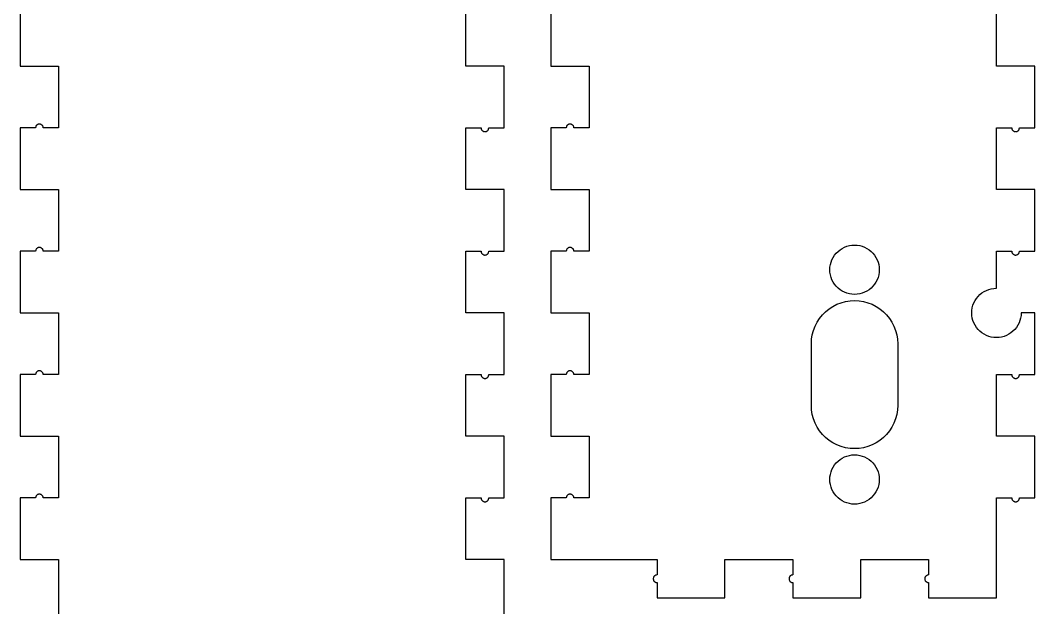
# Model space of a CAD drawing. Header units: metres. Extents: x -3 to 302, y -3 to 183.
# Drawn here: x 219.9 to 302.1, y 86.1 to 133.7 of the extents above; entities that cross this region are included whole.
import ezdxf

# ---------------------------------------------------------------- set-up
doc = ezdxf.new("R2010")
doc.units = ezdxf.units.M

msp = doc.modelspace()

# ---------------------------------------------------------------- linework, layer by layer
for p, q in [((219.9, 135), (219.9, 130)), ((256, 130), (256, 135)), ((262.9, 135), (262.9, 130)), ((299, 130), (299, 135)), ((219.9, 130), (223, 130)), ((223, 130), (223, 125)), ((259.1, 130), (256, 130)), ((259.1, 125), (259.1, 130)), ((262.9, 130), (266, 130)), ((266, 130), (266, 125)), ((302.1, 130), (299, 130)), ((302.1, 125), (302.1, 130)), ((221.14, 125), (219.9, 125)), ((219.9, 125), (219.9, 120)), ((221.142, 125.032), (221.14, 125)), ((221.147, 125.064), (221.142, 125.032)), ((221.155, 125.096), (221.147, 125.064)), ((221.167, 125.126), (221.155, 125.096)), ((221.182, 125.155), (221.167, 125.126)), ((221.199, 125.182), (221.182, 125.155)), ((221.22, 125.207), (221.199, 125.182)), ((221.243, 125.23), (221.22, 125.207)), ((221.268, 125.251), (221.243, 125.23)), ((221.295, 125.268), (221.268, 125.251)), ((221.324, 125.283), (221.295, 125.268)), ((221.354, 125.295), (221.324, 125.283)), ((221.386, 125.303), (221.354, 125.295)), ((221.418, 125.308), (221.386, 125.303)), ((221.45, 125.31), (221.418, 125.308)), ((221.482, 125.308), (221.45, 125.31)), ((221.514, 125.303), (221.482, 125.308)), ((221.546, 125.295), (221.514, 125.303)), ((221.576, 125.283), (221.546, 125.295)), ((221.605, 125.268), (221.576, 125.283)), ((221.632, 125.251), (221.605, 125.268)), ((221.657, 125.23), (221.632, 125.251)), ((221.68, 125.207), (221.657, 125.23)), ((221.701, 125.182), (221.68, 125.207)), ((221.718, 125.155), (221.701, 125.182)), ((221.733, 125.126), (221.718, 125.155)), ((221.745, 125.096), (221.733, 125.126)), ((221.753, 125.064), (221.745, 125.096)), ((221.758, 125.032), (221.753, 125.064)), ((221.76, 125), (221.758, 125.032)), ((223, 125), (221.76, 125)), ((256, 120), (256, 125)), ((256, 125), (257.24, 125)), ((257.24, 125), (257.242, 124.968)), ((257.242, 124.968), (257.247, 124.936)), ((257.853, 124.936), (257.858, 124.968)), ((257.858, 124.968), (257.86, 125)), ((257.86, 125), (259.1, 125)), ((264.14, 125), (262.9, 125)), ((262.9, 125), (262.9, 120)), ((264.142, 125.032), (264.14, 125)), ((264.147, 125.064), (264.142, 125.032)), ((264.155, 125.096), (264.147, 125.064)), ((264.167, 125.126), (264.155, 125.096)), ((264.182, 125.155), (264.167, 125.126)), ((264.199, 125.182), (264.182, 125.155)), ((264.22, 125.207), (264.199, 125.182)), ((264.243, 125.23), (264.22, 125.207)), ((264.268, 125.251), (264.243, 125.23)), ((264.295, 125.268), (264.268, 125.251)), ((264.324, 125.283), (264.295, 125.268)), ((264.354, 125.295), (264.324, 125.283)), ((264.386, 125.303), (264.354, 125.295)), ((264.418, 125.308), (264.386, 125.303)), ((264.45, 125.31), (264.418, 125.308)), ((264.482, 125.308), (264.45, 125.31)), ((264.514, 125.303), (264.482, 125.308)), ((264.546, 125.295), (264.514, 125.303)), ((264.576, 125.283), (264.546, 125.295)), ((264.605, 125.268), (264.576, 125.283)), ((264.632, 125.251), (264.605, 125.268)), ((264.657, 125.23), (264.632, 125.251)), ((264.68, 125.207), (264.657, 125.23)), ((264.701, 125.182), (264.68, 125.207)), ((264.718, 125.155), (264.701, 125.182)), ((264.733, 125.126), (264.718, 125.155)), ((264.745, 125.096), (264.733, 125.126)), ((264.753, 125.064), (264.745, 125.096)), ((264.758, 125.032), (264.753, 125.064)), ((264.76, 125), (264.758, 125.032)), ((266, 125), (264.76, 125)), ((299, 120), (299, 125)), ((299, 125), (300.24, 125)), ((300.24, 125), (300.242, 124.968)), ((300.242, 124.968), (300.247, 124.936)), ((300.853, 124.936), (300.858, 124.968)), ((300.858, 124.968), (300.86, 125)), ((300.86, 125), (302.1, 125)), ((257.247, 124.936), (257.255, 124.904)), ((257.255, 124.904), (257.267, 124.874)), ((257.267, 124.874), (257.282, 124.845)), ((257.282, 124.845), (257.299, 124.818)), ((257.299, 124.818), (257.32, 124.793)), ((257.32, 124.793), (257.343, 124.77)), ((257.343, 124.77), (257.368, 124.749)), ((257.368, 124.749), (257.395, 124.732)), ((257.395, 124.732), (257.424, 124.717)), ((257.424, 124.717), (257.454, 124.705)), ((257.454, 124.705), (257.486, 124.697)), ((257.486, 124.697), (257.518, 124.692)), ((257.518, 124.692), (257.55, 124.69)), ((257.55, 124.69), (257.582, 124.692)), ((257.582, 124.692), (257.614, 124.697)), ((257.614, 124.697), (257.646, 124.705)), ((257.646, 124.705), (257.676, 124.717)), ((257.676, 124.717), (257.705, 124.732)), ((257.705, 124.732), (257.732, 124.749)), ((257.732, 124.749), (257.757, 124.77)), ((257.757, 124.77), (257.78, 124.793)), ((257.78, 124.793), (257.801, 124.818)), ((257.801, 124.818), (257.818, 124.845)), ((257.818, 124.845), (257.833, 124.874)), ((257.833, 124.874), (257.845, 124.904)), ((257.845, 124.904), (257.853, 124.936)), ((300.247, 124.936), (300.255, 124.904)), ((300.255, 124.904), (300.267, 124.874)), ((300.267, 124.874), (300.282, 124.845)), ((300.282, 124.845), (300.299, 124.818)), ((300.299, 124.818), (300.32, 124.793)), ((300.32, 124.793), (300.343, 124.77)), ((300.343, 124.77), (300.368, 124.749)), ((300.368, 124.749), (300.395, 124.732)), ((300.395, 124.732), (300.424, 124.717)), ((300.424, 124.717), (300.454, 124.705)), ((300.454, 124.705), (300.486, 124.697)), ((300.486, 124.697), (300.518, 124.692)), ((300.518, 124.692), (300.55, 124.69)), ((300.55, 124.69), (300.582, 124.692)), ((300.582, 124.692), (300.614, 124.697)), ((300.614, 124.697), (300.646, 124.705)), ((300.646, 124.705), (300.676, 124.717)), ((300.676, 124.717), (300.705, 124.732)), ((300.705, 124.732), (300.732, 124.749)), ((300.732, 124.749), (300.757, 124.77)), ((300.757, 124.77), (300.78, 124.793)), ((300.78, 124.793), (300.801, 124.818)), ((300.801, 124.818), (300.818, 124.845)), ((300.818, 124.845), (300.833, 124.874)), ((300.833, 124.874), (300.845, 124.904)), ((300.845, 124.904), (300.853, 124.936)), ((219.9, 120), (223, 120)), ((223, 120), (223, 115)), ((259.1, 120), (256, 120)), ((259.1, 115), (259.1, 120)), ((262.9, 120), (266, 120)), ((266, 120), (266, 115)), ((302.1, 120), (299, 120)), ((302.1, 115), (302.1, 120)), ((221.155, 115.096), (221.147, 115.064)), ((221.167, 115.126), (221.155, 115.096)), ((221.182, 115.155), (221.167, 115.126)), ((221.199, 115.182), (221.182, 115.155)), ((221.22, 115.207), (221.199, 115.182)), ((221.243, 115.23), (221.22, 115.207)), ((221.268, 115.251), (221.243, 115.23)), ((221.295, 115.268), (221.268, 115.251)), ((221.324, 115.283), (221.295, 115.268)), ((221.354, 115.295), (221.324, 115.283)), ((221.386, 115.303), (221.354, 115.295)), ((221.418, 115.308), (221.386, 115.303)), ((221.45, 115.31), (221.418, 115.308)), ((221.482, 115.308), (221.45, 115.31)), ((221.514, 115.303), (221.482, 115.308)), ((221.546, 115.295), (221.514, 115.303)), ((221.576, 115.283), (221.546, 115.295)), ((221.605, 115.268), (221.576, 115.283)), ((221.632, 115.251), (221.605, 115.268)), ((221.657, 115.23), (221.632, 115.251)), ((221.68, 115.207), (221.657, 115.23)), ((221.701, 115.182), (221.68, 115.207)), ((221.718, 115.155), (221.701, 115.182)), ((221.733, 115.126), (221.718, 115.155)), ((221.745, 115.096), (221.733, 115.126)), ((221.753, 115.064), (221.745, 115.096)), ((264.155, 115.096), (264.147, 115.064)), ((264.167, 115.126), (264.155, 115.096)), ((264.182, 115.155), (264.167, 115.126)), ((264.199, 115.182), (264.182, 115.155)), ((264.22, 115.207), (264.199, 115.182)), ((264.243, 115.23), (264.22, 115.207)), ((264.268, 115.251), (264.243, 115.23)), ((264.295, 115.268), (264.268, 115.251)), ((264.324, 115.283), (264.295, 115.268)), ((264.354, 115.295), (264.324, 115.283)), ((264.386, 115.303), (264.354, 115.295)), ((264.418, 115.308), (264.386, 115.303)), ((264.45, 115.31), (264.418, 115.308)), ((264.482, 115.308), (264.45, 115.31)), ((264.514, 115.303), (264.482, 115.308)), ((264.546, 115.295), (264.514, 115.303)), ((264.576, 115.283), (264.546, 115.295)), ((264.605, 115.268), (264.576, 115.283)), ((264.632, 115.251), (264.605, 115.268)), ((264.657, 115.23), (264.632, 115.251)), ((264.68, 115.207), (264.657, 115.23)), ((264.701, 115.182), (264.68, 115.207)), ((264.718, 115.155), (264.701, 115.182)), ((264.733, 115.126), (264.718, 115.155)), ((264.745, 115.096), (264.733, 115.126)), ((264.753, 115.064), (264.745, 115.096)), ((286.162, 114.986), (286.324, 115.118)), ((286.324, 115.118), (286.5, 115.232)), ((286.5, 115.232), (286.687, 115.327)), ((286.687, 115.327), (286.882, 115.402)), ((286.882, 115.402), (287.084, 115.456)), ((287.084, 115.456), (287.291, 115.489)), ((287.291, 115.489), (287.5, 115.5)), ((287.5, 115.5), (287.709, 115.489)), ((287.709, 115.489), (287.916, 115.456)), ((287.916, 115.456), (288.118, 115.402)), ((288.118, 115.402), (288.313, 115.327)), ((288.313, 115.327), (288.5, 115.232)), ((288.5, 115.232), (288.676, 115.118)), ((288.676, 115.118), (288.838, 114.986)), ((221.14, 115), (219.9, 115)), ((219.9, 115), (219.9, 110)), ((221.142, 115.032), (221.14, 115)), ((221.147, 115.064), (221.142, 115.032)), ((221.758, 115.032), (221.753, 115.064)), ((221.76, 115), (221.758, 115.032)), ((223, 115), (221.76, 115)), ((256, 110), (256, 115)), ((256, 115), (257.24, 115)), ((257.24, 115), (257.242, 114.968)), ((257.242, 114.968), (257.247, 114.936)), ((257.247, 114.936), (257.255, 114.904)), ((257.255, 114.904), (257.267, 114.874)), ((257.267, 114.874), (257.282, 114.845)), ((257.282, 114.845), (257.299, 114.818)), ((257.299, 114.818), (257.32, 114.793)), ((257.32, 114.793), (257.343, 114.77)), ((257.343, 114.77), (257.368, 114.749)), ((257.368, 114.749), (257.395, 114.732)), ((257.395, 114.732), (257.424, 114.717)), ((257.424, 114.717), (257.454, 114.705)), ((257.454, 114.705), (257.486, 114.697)), ((257.486, 114.697), (257.518, 114.692)), ((257.518, 114.692), (257.55, 114.69)), ((257.55, 114.69), (257.582, 114.692)), ((257.582, 114.692), (257.614, 114.697)), ((257.614, 114.697), (257.646, 114.705)), ((257.646, 114.705), (257.676, 114.717)), ((257.676, 114.717), (257.705, 114.732)), ((257.705, 114.732), (257.732, 114.749)), ((257.732, 114.749), (257.757, 114.77)), ((257.757, 114.77), (257.78, 114.793)), ((257.78, 114.793), (257.801, 114.818)), ((257.801, 114.818), (257.818, 114.845)), ((257.818, 114.845), (257.833, 114.874)), ((257.833, 114.874), (257.845, 114.904)), ((257.845, 114.904), (257.853, 114.936)), ((257.853, 114.936), (257.858, 114.968)), ((257.858, 114.968), (257.86, 115)), ((257.86, 115), (259.1, 115)), ((264.14, 115), (262.9, 115)), ((262.9, 115), (262.9, 110)), ((264.142, 115.032), (264.14, 115)), ((264.147, 115.064), (264.142, 115.032)), ((264.758, 115.032), (264.753, 115.064)), ((264.76, 115), (264.758, 115.032)), ((266, 115), (264.76, 115)), ((285.598, 114.118), (285.673, 114.313)), ((285.673, 114.313), (285.768, 114.5)), ((285.768, 114.5), (285.882, 114.676)), ((285.882, 114.676), (286.014, 114.838)), ((286.014, 114.838), (286.162, 114.986)), ((288.838, 114.986), (288.986, 114.838)), ((288.986, 114.838), (289.118, 114.676)), ((289.118, 114.676), (289.232, 114.5)), ((289.232, 114.5), (289.327, 114.313)), ((289.327, 114.313), (289.402, 114.118)), ((299, 112), (299, 115)), ((299, 115), (300.24, 115)), ((300.24, 115), (300.242, 114.968)), ((300.242, 114.968), (300.247, 114.936)), ((300.247, 114.936), (300.255, 114.904)), ((300.255, 114.904), (300.267, 114.874)), ((300.267, 114.874), (300.282, 114.845)), ((300.282, 114.845), (300.299, 114.818)), ((300.299, 114.818), (300.32, 114.793)), ((300.32, 114.793), (300.343, 114.77)), ((300.343, 114.77), (300.368, 114.749)), ((300.368, 114.749), (300.395, 114.732)), ((300.395, 114.732), (300.424, 114.717)), ((300.424, 114.717), (300.454, 114.705)), ((300.454, 114.705), (300.486, 114.697)), ((300.486, 114.697), (300.518, 114.692)), ((300.518, 114.692), (300.55, 114.69)), ((300.55, 114.69), (300.582, 114.692)), ((300.582, 114.692), (300.614, 114.697)), ((300.614, 114.697), (300.646, 114.705)), ((300.646, 114.705), (300.676, 114.717)), ((300.676, 114.717), (300.705, 114.732)), ((300.705, 114.732), (300.732, 114.749)), ((300.732, 114.749), (300.757, 114.77)), ((300.757, 114.77), (300.78, 114.793)), ((300.78, 114.793), (300.801, 114.818)), ((300.801, 114.818), (300.818, 114.845)), ((300.818, 114.845), (300.833, 114.874)), ((300.833, 114.874), (300.845, 114.904)), ((300.845, 114.904), (300.853, 114.936)), ((300.853, 114.936), (300.858, 114.968)), ((300.858, 114.968), (300.86, 115)), ((300.86, 115), (302.1, 115)), ((285.5, 113.5), (285.511, 113.709)), ((285.511, 113.291), (285.5, 113.5)), ((285.511, 113.709), (285.544, 113.916)), ((285.544, 113.916), (285.598, 114.118)), ((289.402, 114.118), (289.456, 113.916)), ((289.456, 113.916), (289.489, 113.709)), ((289.489, 113.709), (289.5, 113.5)), ((289.5, 113.5), (289.489, 113.291)), ((285.544, 113.084), (285.511, 113.291)), ((285.598, 112.882), (285.544, 113.084)), ((285.673, 112.687), (285.598, 112.882)), ((285.768, 112.5), (285.673, 112.687)), ((289.327, 112.687), (289.232, 112.5)), ((289.402, 112.882), (289.327, 112.687)), ((289.456, 113.084), (289.402, 112.882)), ((289.489, 113.291), (289.456, 113.084)), ((285.882, 112.324), (285.768, 112.5)), ((286.014, 112.162), (285.882, 112.324)), ((286.162, 112.014), (286.014, 112.162)), ((286.324, 111.882), (286.162, 112.014)), ((286.5, 111.768), (286.324, 111.882)), ((288.676, 111.882), (288.5, 111.768)), ((288.838, 112.014), (288.676, 111.882)), ((288.986, 112.162), (288.838, 112.014)), ((289.118, 112.324), (288.986, 112.162)), ((289.232, 112.5), (289.118, 112.324)), ((298, 111.732), (298.187, 111.827)), ((298.187, 111.827), (298.382, 111.902)), ((298.382, 111.902), (298.584, 111.956)), ((298.584, 111.956), (298.791, 111.989)), ((298.791, 111.989), (299, 112)), ((286.687, 111.673), (286.5, 111.768)), ((286.882, 111.598), (286.687, 111.673)), ((286.772, 110.924), (287.134, 110.981)), ((287.084, 111.544), (286.882, 111.598)), ((287.291, 111.511), (287.084, 111.544)), ((287.134, 110.981), (287.5, 111)), ((287.5, 111.5), (287.291, 111.511)), ((287.709, 111.511), (287.5, 111.5)), ((287.5, 111), (287.866, 110.981)), ((287.916, 111.544), (287.709, 111.511)), ((287.866, 110.981), (288.228, 110.924)), ((288.118, 111.598), (287.916, 111.544)), ((288.313, 111.673), (288.118, 111.598)), ((288.5, 111.768), (288.313, 111.673)), ((297.173, 110.813), (297.268, 111)), ((297.268, 111), (297.382, 111.176)), ((297.382, 111.176), (297.514, 111.338)), ((297.514, 111.338), (297.662, 111.486)), ((297.662, 111.486), (297.824, 111.618)), ((297.824, 111.618), (298, 111.732)), ((285.158, 110.101), (285.443, 110.332)), ((285.443, 110.332), (285.75, 110.531)), ((285.75, 110.531), (286.076, 110.697)), ((286.076, 110.697), (286.418, 110.829)), ((286.418, 110.829), (286.772, 110.924)), ((288.228, 110.924), (288.582, 110.829)), ((288.582, 110.829), (288.924, 110.697)), ((288.924, 110.697), (289.25, 110.531)), ((289.25, 110.531), (289.557, 110.332)), ((289.557, 110.332), (289.842, 110.101)), ((297, 110), (297.011, 110.209)), ((297.011, 110.209), (297.044, 110.416)), ((297.044, 110.416), (297.098, 110.618)), ((297.098, 110.618), (297.173, 110.813)), ((219.9, 110), (223, 110)), ((223, 110), (223, 105)), ((259.1, 110), (256, 110)), ((259.1, 105), (259.1, 110)), ((262.9, 110), (266, 110)), ((266, 110), (266, 105)), ((284.469, 109.25), (284.668, 109.557)), ((284.668, 109.557), (284.899, 109.842)), ((284.899, 109.842), (285.158, 110.101)), ((289.842, 110.101), (290.101, 109.842)), ((290.101, 109.842), (290.332, 109.557)), ((290.332, 109.557), (290.531, 109.25)), ((297.011, 109.791), (297, 110)), ((297.044, 109.584), (297.011, 109.791)), ((297.098, 109.382), (297.044, 109.584)), ((297.173, 109.187), (297.098, 109.382)), ((300.902, 109.382), (300.827, 109.187)), ((300.956, 109.584), (300.902, 109.382)), ((300.989, 109.791), (300.956, 109.584)), ((301, 110), (300.989, 109.791)), ((302.1, 110), (301, 110)), ((302.1, 105), (302.1, 110)), ((284.076, 108.228), (284.171, 108.582)), ((284.171, 108.582), (284.303, 108.924)), ((284.303, 108.924), (284.469, 109.25)), ((290.531, 109.25), (290.697, 108.924)), ((290.697, 108.924), (290.829, 108.582)), ((290.829, 108.582), (290.924, 108.228)), ((297.268, 109), (297.173, 109.187)), ((297.382, 108.824), (297.268, 109)), ((297.514, 108.662), (297.382, 108.824)), ((297.662, 108.514), (297.514, 108.662)), ((297.824, 108.382), (297.662, 108.514)), ((300.338, 108.514), (300.176, 108.382)), ((300.486, 108.662), (300.338, 108.514)), ((300.618, 108.824), (300.486, 108.662)), ((300.732, 109), (300.618, 108.824)), ((300.827, 109.187), (300.732, 109)), ((284, 107.5), (284.019, 107.866)), ((284.019, 107.866), (284.076, 108.228)), ((290.924, 108.228), (290.981, 107.866)), ((290.981, 107.866), (291, 107.5)), ((298, 108.268), (297.824, 108.382)), ((298.187, 108.173), (298, 108.268)), ((298.382, 108.098), (298.187, 108.173)), ((298.584, 108.044), (298.382, 108.098)), ((298.791, 108.011), (298.584, 108.044)), ((299, 108), (298.791, 108.011)), ((299.209, 108.011), (299, 108)), ((299.416, 108.044), (299.209, 108.011)), ((299.618, 108.098), (299.416, 108.044)), ((299.813, 108.173), (299.618, 108.098)), ((300, 108.268), (299.813, 108.173)), ((300.176, 108.382), (300, 108.268)), ((284, 102.5), (284, 107.5)), ((291, 107.5), (291, 102.5)), ((221.243, 105.23), (221.22, 105.207)), ((221.268, 105.251), (221.243, 105.23)), ((221.295, 105.268), (221.268, 105.251)), ((221.324, 105.283), (221.295, 105.268)), ((221.354, 105.295), (221.324, 105.283)), ((221.386, 105.303), (221.354, 105.295)), ((221.418, 105.308), (221.386, 105.303)), ((221.45, 105.31), (221.418, 105.308)), ((221.482, 105.308), (221.45, 105.31)), ((221.514, 105.303), (221.482, 105.308)), ((221.546, 105.295), (221.514, 105.303)), ((221.576, 105.283), (221.546, 105.295)), ((221.605, 105.268), (221.576, 105.283)), ((221.632, 105.251), (221.605, 105.268)), ((221.657, 105.23), (221.632, 105.251)), ((221.68, 105.207), (221.657, 105.23)), ((264.243, 105.23), (264.22, 105.207)), ((264.268, 105.251), (264.243, 105.23)), ((264.295, 105.268), (264.268, 105.251)), ((264.324, 105.283), (264.295, 105.268)), ((264.354, 105.295), (264.324, 105.283)), ((264.386, 105.303), (264.354, 105.295)), ((264.418, 105.308), (264.386, 105.303)), ((264.45, 105.31), (264.418, 105.308)), ((264.482, 105.308), (264.45, 105.31)), ((264.514, 105.303), (264.482, 105.308)), ((264.546, 105.295), (264.514, 105.303)), ((264.576, 105.283), (264.546, 105.295)), ((264.605, 105.268), (264.576, 105.283)), ((264.632, 105.251), (264.605, 105.268)), ((264.657, 105.23), (264.632, 105.251)), ((264.68, 105.207), (264.657, 105.23)), ((221.14, 105), (219.9, 105)), ((219.9, 105), (219.9, 100)), ((221.142, 105.032), (221.14, 105)), ((221.147, 105.064), (221.142, 105.032)), ((221.155, 105.096), (221.147, 105.064)), ((221.167, 105.126), (221.155, 105.096)), ((221.182, 105.155), (221.167, 105.126)), ((221.199, 105.182), (221.182, 105.155)), ((221.22, 105.207), (221.199, 105.182)), ((221.701, 105.182), (221.68, 105.207)), ((221.718, 105.155), (221.701, 105.182)), ((221.733, 105.126), (221.718, 105.155)), ((221.745, 105.096), (221.733, 105.126)), ((221.753, 105.064), (221.745, 105.096)), ((221.758, 105.032), (221.753, 105.064)), ((221.76, 105), (221.758, 105.032)), ((223, 105), (221.76, 105)), ((256, 100), (256, 105)), ((256, 105), (257.24, 105)), ((257.24, 105), (257.242, 104.968)), ((257.242, 104.968), (257.247, 104.936)), ((257.247, 104.936), (257.255, 104.904)), ((257.255, 104.904), (257.267, 104.874)), ((257.267, 104.874), (257.282, 104.845)), ((257.282, 104.845), (257.299, 104.818)), ((257.299, 104.818), (257.32, 104.793)), ((257.32, 104.793), (257.343, 104.77)), ((257.343, 104.77), (257.368, 104.749)), ((257.368, 104.749), (257.395, 104.732)), ((257.395, 104.732), (257.424, 104.717)), ((257.424, 104.717), (257.454, 104.705)), ((257.454, 104.705), (257.486, 104.697)), ((257.486, 104.697), (257.518, 104.692)), ((257.518, 104.692), (257.55, 104.69)), ((257.55, 104.69), (257.582, 104.692)), ((257.582, 104.692), (257.614, 104.697)), ((257.614, 104.697), (257.646, 104.705)), ((257.646, 104.705), (257.676, 104.717)), ((257.676, 104.717), (257.705, 104.732)), ((257.705, 104.732), (257.732, 104.749)), ((257.732, 104.749), (257.757, 104.77)), ((257.757, 104.77), (257.78, 104.793)), ((257.78, 104.793), (257.801, 104.818)), ((257.801, 104.818), (257.818, 104.845)), ((257.818, 104.845), (257.833, 104.874)), ((257.833, 104.874), (257.845, 104.904)), ((257.845, 104.904), (257.853, 104.936)), ((257.853, 104.936), (257.858, 104.968)), ((257.858, 104.968), (257.86, 105)), ((257.86, 105), (259.1, 105)), ((264.14, 105), (262.9, 105)), ((262.9, 105), (262.9, 100)), ((264.142, 105.032), (264.14, 105)), ((264.147, 105.064), (264.142, 105.032)), ((264.155, 105.096), (264.147, 105.064)), ((264.167, 105.126), (264.155, 105.096)), ((264.182, 105.155), (264.167, 105.126)), ((264.199, 105.182), (264.182, 105.155)), ((264.22, 105.207), (264.199, 105.182)), ((264.701, 105.182), (264.68, 105.207)), ((264.718, 105.155), (264.701, 105.182)), ((264.733, 105.126), (264.718, 105.155)), ((264.745, 105.096), (264.733, 105.126)), ((264.753, 105.064), (264.745, 105.096)), ((264.758, 105.032), (264.753, 105.064)), ((264.76, 105), (264.758, 105.032)), ((266, 105), (264.76, 105)), ((299, 100), (299, 105)), ((299, 105), (300.24, 105)), ((300.24, 105), (300.242, 104.968)), ((300.242, 104.968), (300.247, 104.936)), ((300.247, 104.936), (300.255, 104.904)), ((300.255, 104.904), (300.267, 104.874)), ((300.267, 104.874), (300.282, 104.845)), ((300.282, 104.845), (300.299, 104.818)), ((300.299, 104.818), (300.32, 104.793)), ((300.32, 104.793), (300.343, 104.77)), ((300.343, 104.77), (300.368, 104.749)), ((300.368, 104.749), (300.395, 104.732)), ((300.395, 104.732), (300.424, 104.717)), ((300.424, 104.717), (300.454, 104.705)), ((300.454, 104.705), (300.486, 104.697)), ((300.486, 104.697), (300.518, 104.692)), ((300.518, 104.692), (300.55, 104.69)), ((300.55, 104.69), (300.582, 104.692)), ((300.582, 104.692), (300.614, 104.697)), ((300.614, 104.697), (300.646, 104.705)), ((300.646, 104.705), (300.676, 104.717)), ((300.676, 104.717), (300.705, 104.732)), ((300.705, 104.732), (300.732, 104.749)), ((300.732, 104.749), (300.757, 104.77)), ((300.757, 104.77), (300.78, 104.793)), ((300.78, 104.793), (300.801, 104.818)), ((300.801, 104.818), (300.818, 104.845)), ((300.818, 104.845), (300.833, 104.874)), ((300.833, 104.874), (300.845, 104.904)), ((300.845, 104.904), (300.853, 104.936)), ((300.853, 104.936), (300.858, 104.968)), ((300.858, 104.968), (300.86, 105)), ((300.86, 105), (302.1, 105)), ((284.019, 102.134), (284, 102.5)), ((284.076, 101.772), (284.019, 102.134)), ((290.981, 102.134), (290.924, 101.772)), ((291, 102.5), (290.981, 102.134)), ((284.171, 101.418), (284.076, 101.772)), ((284.303, 101.076), (284.171, 101.418)), ((290.829, 101.418), (290.697, 101.076)), ((290.924, 101.772), (290.829, 101.418)), ((284.469, 100.75), (284.303, 101.076)), ((284.668, 100.443), (284.469, 100.75)), ((284.899, 100.158), (284.668, 100.443)), ((290.332, 100.443), (290.101, 100.158)), ((290.531, 100.75), (290.332, 100.443)), ((290.697, 101.076), (290.531, 100.75)), ((219.9, 100), (223, 100)), ((223, 100), (223, 95)), ((259.1, 100), (256, 100)), ((259.1, 95), (259.1, 100)), ((262.9, 100), (266, 100)), ((266, 100), (266, 95)), ((285.158, 99.899), (284.899, 100.158)), ((285.443, 99.6684), (285.158, 99.899)), ((285.75, 99.4689), (285.443, 99.6684)), ((286.076, 99.3026), (285.75, 99.4689)), ((289.25, 99.4689), (288.924, 99.3026)), ((289.557, 99.6684), (289.25, 99.4689)), ((289.842, 99.899), (289.557, 99.6684)), ((290.101, 100.158), (289.842, 99.899)), ((302.1, 100), (299, 100)), ((302.1, 95), (302.1, 100)), ((286.418, 99.1713), (286.076, 99.3026)), ((286.772, 99.0765), (286.418, 99.1713)), ((287.134, 99.0192), (286.772, 99.0765)), ((287.5, 99), (287.134, 99.0192)), ((287.866, 99.0192), (287.5, 99)), ((288.228, 99.0765), (287.866, 99.0192)), ((288.582, 99.1713), (288.228, 99.0765)), ((288.924, 99.3026), (288.582, 99.1713)), ((285.882, 97.6756), (286.014, 97.8383)), ((286.014, 97.8383), (286.162, 97.9863)), ((286.162, 97.9863), (286.324, 98.118)), ((286.324, 98.118), (286.5, 98.232)), ((286.5, 98.232), (286.687, 98.3271)), ((286.687, 98.3271), (286.882, 98.4021)), ((286.882, 98.4021), (287.084, 98.4563)), ((287.084, 98.4563), (287.291, 98.489)), ((287.291, 98.489), (287.5, 98.5)), ((287.5, 98.5), (287.709, 98.489)), ((287.709, 98.489), (287.916, 98.4563)), ((287.916, 98.4563), (288.118, 98.4021)), ((288.118, 98.4021), (288.313, 98.3271)), ((288.313, 98.3271), (288.5, 98.232)), ((288.5, 98.232), (288.676, 98.118)), ((288.676, 98.118), (288.838, 97.9863)), ((288.838, 97.9863), (288.986, 97.8383)), ((288.986, 97.8383), (289.118, 97.6756)), ((285.544, 96.9158), (285.598, 97.118)), ((285.598, 97.118), (285.673, 97.3135)), ((285.673, 97.3135), (285.768, 97.5)), ((285.768, 97.5), (285.882, 97.6756)), ((289.118, 97.6756), (289.232, 97.5)), ((289.232, 97.5), (289.327, 97.3135)), ((289.327, 97.3135), (289.402, 97.118)), ((289.402, 97.118), (289.456, 96.9158)), ((285.5, 96.5), (285.511, 96.709)), ((285.511, 96.2909), (285.5, 96.5)), ((285.511, 96.709), (285.544, 96.9158)), ((285.544, 96.0842), (285.511, 96.2909)), ((289.456, 96.9158), (289.489, 96.709)), ((289.489, 96.2909), (289.456, 96.0842)), ((289.489, 96.709), (289.5, 96.5)), ((289.5, 96.5), (289.489, 96.2909)), ((285.598, 95.882), (285.544, 96.0842)), ((285.673, 95.6865), (285.598, 95.882)), ((285.768, 95.5), (285.673, 95.6865)), ((285.882, 95.3244), (285.768, 95.5)), ((289.232, 95.5), (289.118, 95.3244)), ((289.327, 95.6865), (289.232, 95.5)), ((289.402, 95.882), (289.327, 95.6865)), ((289.456, 96.0842), (289.402, 95.882)), ((221.14, 95), (219.9, 95)), ((219.9, 95), (219.9, 90)), ((221.142, 95.0324), (221.14, 95)), ((221.147, 95.0644), (221.142, 95.0324)), ((221.155, 95.0958), (221.147, 95.0644)), ((221.167, 95.1261), (221.155, 95.0958)), ((221.182, 95.155), (221.167, 95.1261)), ((221.199, 95.1822), (221.182, 95.155)), ((221.22, 95.2074), (221.199, 95.1822)), ((221.243, 95.2304), (221.22, 95.2074)), ((221.268, 95.2508), (221.243, 95.2304)), ((221.295, 95.2685), (221.268, 95.2508)), ((221.324, 95.2832), (221.295, 95.2685)), ((221.354, 95.2948), (221.324, 95.2832)), ((221.386, 95.3032), (221.354, 95.2948)), ((221.418, 95.3083), (221.386, 95.3032)), ((221.45, 95.31), (221.418, 95.3083)), ((221.482, 95.3083), (221.45, 95.31)), ((221.514, 95.3032), (221.482, 95.3083)), ((221.546, 95.2948), (221.514, 95.3032)), ((221.576, 95.2832), (221.546, 95.2948)), ((221.605, 95.2685), (221.576, 95.2832)), ((221.632, 95.2508), (221.605, 95.2685)), ((221.657, 95.2304), (221.632, 95.2508)), ((221.68, 95.2074), (221.657, 95.2304)), ((221.701, 95.1822), (221.68, 95.2074)), ((221.718, 95.155), (221.701, 95.1822)), ((221.733, 95.1261), (221.718, 95.155)), ((221.745, 95.0958), (221.733, 95.1261)), ((221.753, 95.0644), (221.745, 95.0958)), ((221.758, 95.0324), (221.753, 95.0644)), ((221.76, 95), (221.758, 95.0324)), ((223, 95), (221.76, 95)), ((256, 90), (256, 95)), ((256, 95), (257.24, 95)), ((257.24, 95), (257.242, 94.9676)), ((257.242, 94.9676), (257.247, 94.9356)), ((257.247, 94.9356), (257.255, 94.9042)), ((257.255, 94.9042), (257.267, 94.8739)), ((257.267, 94.8739), (257.282, 94.845)), ((257.282, 94.845), (257.299, 94.8178)), ((257.299, 94.8178), (257.32, 94.7926)), ((257.32, 94.7926), (257.343, 94.7696)), ((257.343, 94.7696), (257.368, 94.7492)), ((257.368, 94.7492), (257.395, 94.7315)), ((257.395, 94.7315), (257.424, 94.7168)), ((257.424, 94.7168), (257.454, 94.7052)), ((257.454, 94.7052), (257.486, 94.6968)), ((257.486, 94.6968), (257.518, 94.6917)), ((257.518, 94.6917), (257.55, 94.69)), ((257.55, 94.69), (257.582, 94.6917)), ((257.582, 94.6917), (257.614, 94.6968)), ((257.614, 94.6968), (257.646, 94.7052)), ((257.646, 94.7052), (257.676, 94.7168)), ((257.676, 94.7168), (257.705, 94.7315)), ((257.705, 94.7315), (257.732, 94.7492)), ((257.732, 94.7492), (257.757, 94.7696)), ((257.757, 94.7696), (257.78, 94.7926)), ((257.78, 94.7926), (257.801, 94.8178)), ((257.801, 94.8178), (257.818, 94.845)), ((257.818, 94.845), (257.833, 94.8739)), ((257.833, 94.8739), (257.845, 94.9042)), ((257.845, 94.9042), (257.853, 94.9356)), ((257.853, 94.9356), (257.858, 94.9676)), ((257.858, 94.9676), (257.86, 95)), ((257.86, 95), (259.1, 95)), ((264.14, 95), (262.9, 95)), ((262.9, 95), (262.9, 90)), ((264.142, 95.0324), (264.14, 95)), ((264.147, 95.0644), (264.142, 95.0324)), ((264.155, 95.0958), (264.147, 95.0644)), ((264.167, 95.1261), (264.155, 95.0958)), ((264.182, 95.155), (264.167, 95.1261)), ((264.199, 95.1822), (264.182, 95.155)), ((264.22, 95.2074), (264.199, 95.1822)), ((264.243, 95.2304), (264.22, 95.2074)), ((264.268, 95.2508), (264.243, 95.2304)), ((264.295, 95.2685), (264.268, 95.2508)), ((264.324, 95.2832), (264.295, 95.2685)), ((264.354, 95.2948), (264.324, 95.2832)), ((264.386, 95.3032), (264.354, 95.2948)), ((264.418, 95.3083), (264.386, 95.3032)), ((264.45, 95.31), (264.418, 95.3083)), ((264.482, 95.3083), (264.45, 95.31)), ((264.514, 95.3032), (264.482, 95.3083)), ((264.546, 95.2948), (264.514, 95.3032)), ((264.576, 95.2832), (264.546, 95.2948)), ((264.605, 95.2685), (264.576, 95.2832)), ((264.632, 95.2508), (264.605, 95.2685)), ((264.657, 95.2304), (264.632, 95.2508)), ((264.68, 95.2074), (264.657, 95.2304)), ((264.701, 95.1822), (264.68, 95.2074)), ((264.718, 95.155), (264.701, 95.1822)), ((264.733, 95.1261), (264.718, 95.155)), ((264.745, 95.0958), (264.733, 95.1261)), ((264.753, 95.0644), (264.745, 95.0958)), ((264.758, 95.0324), (264.753, 95.0644)), ((264.76, 95), (264.758, 95.0324)), ((266, 95), (264.76, 95)), ((286.014, 95.1617), (285.882, 95.3244)), ((286.162, 95.0137), (286.014, 95.1617)), ((286.324, 94.882), (286.162, 95.0137)), ((286.5, 94.7679), (286.324, 94.882)), ((286.687, 94.6729), (286.5, 94.7679)), ((286.882, 94.5979), (286.687, 94.6729)), ((287.084, 94.5437), (286.882, 94.5979)), ((287.291, 94.511), (287.084, 94.5437)), ((287.916, 94.5437), (287.709, 94.511)), ((288.118, 94.5979), (287.916, 94.5437)), ((288.313, 94.6729), (288.118, 94.5979)), ((288.5, 94.7679), (288.313, 94.6729)), ((288.676, 94.882), (288.5, 94.7679)), ((288.838, 95.0137), (288.676, 94.882)), ((288.986, 95.1617), (288.838, 95.0137)), ((289.118, 95.3244), (288.986, 95.1617)), ((299, 86.9), (299, 95)), ((299, 95), (300.24, 95)), ((300.24, 95), (300.242, 94.9676)), ((300.242, 94.9676), (300.247, 94.9356)), ((300.247, 94.9356), (300.255, 94.9042)), ((300.255, 94.9042), (300.267, 94.8739)), ((300.267, 94.8739), (300.282, 94.845)), ((300.282, 94.845), (300.299, 94.8178)), ((300.299, 94.8178), (300.32, 94.7926)), ((300.32, 94.7926), (300.343, 94.7696)), ((300.343, 94.7696), (300.368, 94.7492)), ((300.368, 94.7492), (300.395, 94.7315)), ((300.395, 94.7315), (300.424, 94.7168)), ((300.424, 94.7168), (300.454, 94.7052)), ((300.454, 94.7052), (300.486, 94.6968)), ((300.486, 94.6968), (300.518, 94.6917)), ((300.518, 94.6917), (300.55, 94.69)), ((300.55, 94.69), (300.582, 94.6917)), ((300.582, 94.6917), (300.614, 94.6968)), ((300.614, 94.6968), (300.646, 94.7052)), ((300.646, 94.7052), (300.676, 94.7168)), ((300.676, 94.7168), (300.705, 94.7315)), ((300.705, 94.7315), (300.732, 94.7492)), ((300.732, 94.7492), (300.757, 94.7696)), ((300.757, 94.7696), (300.78, 94.7926)), ((300.78, 94.7926), (300.801, 94.8178)), ((300.801, 94.8178), (300.818, 94.845)), ((300.818, 94.845), (300.833, 94.8739)), ((300.833, 94.8739), (300.845, 94.9042)), ((300.845, 94.9042), (300.853, 94.9356)), ((300.853, 94.9356), (300.858, 94.9676)), ((300.858, 94.9676), (300.86, 95)), ((300.86, 95), (302.1, 95)), ((287.5, 94.5), (287.291, 94.511)), ((287.709, 94.511), (287.5, 94.5)), ((219.9, 90), (223, 90)), ((223, 90), (223, 85)), ((259.1, 90), (256, 90)), ((259.1, 85), (259.1, 90)), ((262.9, 90), (271.5, 90)), ((271.5, 90), (271.5, 88.76)), ((277, 90), (282.5, 90)), ((277, 86.9), (277, 90)), ((282.5, 90), (282.5, 88.76)), ((288, 86.9), (288, 90)), ((288, 90), (293.5, 90)), ((293.5, 90), (293.5, 88.76)), ((271.192, 88.4824), (271.19, 88.45)), ((271.19, 88.45), (271.192, 88.4176)), ((271.197, 88.5145), (271.192, 88.4824)), ((271.192, 88.4176), (271.197, 88.3856)), ((271.205, 88.5458), (271.197, 88.5145)), ((271.197, 88.3856), (271.205, 88.3542)), ((271.217, 88.5761), (271.205, 88.5458)), ((271.205, 88.3542), (271.217, 88.3239)), ((271.232, 88.605), (271.217, 88.5761)), ((271.217, 88.3239), (271.232, 88.295)), ((271.249, 88.6322), (271.232, 88.605)), ((271.232, 88.295), (271.249, 88.2678)), ((271.27, 88.6574), (271.249, 88.6322)), ((271.249, 88.2678), (271.27, 88.2426)), ((271.293, 88.6804), (271.27, 88.6574)), ((271.27, 88.2426), (271.293, 88.2196)), ((271.318, 88.7008), (271.293, 88.6804)), ((271.293, 88.2196), (271.318, 88.1992)), ((271.345, 88.7185), (271.318, 88.7008)), ((271.318, 88.1992), (271.345, 88.1815)), ((271.374, 88.7332), (271.345, 88.7185)), ((271.345, 88.1815), (271.374, 88.1668)), ((271.404, 88.7448), (271.374, 88.7332)), ((271.374, 88.1668), (271.404, 88.1552)), ((271.436, 88.7532), (271.404, 88.7448)), ((271.404, 88.1552), (271.436, 88.1468)), ((271.468, 88.7583), (271.436, 88.7532)), ((271.436, 88.1468), (271.468, 88.1417)), ((271.5, 88.76), (271.468, 88.7583)), ((271.468, 88.1417), (271.5, 88.14)), ((271.5, 88.14), (271.5, 86.9)), ((282.192, 88.4824), (282.19, 88.45)), ((282.19, 88.45), (282.192, 88.4176)), ((282.197, 88.5145), (282.192, 88.4824)), ((282.192, 88.4176), (282.197, 88.3856)), ((282.205, 88.5458), (282.197, 88.5145)), ((282.197, 88.3856), (282.205, 88.3542)), ((282.217, 88.5761), (282.205, 88.5458)), ((282.205, 88.3542), (282.217, 88.3239)), ((282.232, 88.605), (282.217, 88.5761)), ((282.217, 88.3239), (282.232, 88.295)), ((282.249, 88.6322), (282.232, 88.605)), ((282.232, 88.295), (282.249, 88.2678)), ((282.27, 88.6574), (282.249, 88.6322)), ((282.249, 88.2678), (282.27, 88.2426)), ((282.293, 88.6804), (282.27, 88.6574)), ((282.27, 88.2426), (282.293, 88.2196)), ((282.318, 88.7008), (282.293, 88.6804)), ((282.293, 88.2196), (282.318, 88.1992)), ((282.345, 88.7185), (282.318, 88.7008)), ((282.318, 88.1992), (282.345, 88.1815)), ((282.374, 88.7332), (282.345, 88.7185)), ((282.345, 88.1815), (282.374, 88.1668)), ((282.404, 88.7448), (282.374, 88.7332)), ((282.374, 88.1668), (282.404, 88.1552)), ((282.436, 88.7532), (282.404, 88.7448)), ((282.404, 88.1552), (282.436, 88.1468)), ((282.468, 88.7583), (282.436, 88.7532)), ((282.436, 88.1468), (282.468, 88.1417)), ((282.5, 88.76), (282.468, 88.7583)), ((282.468, 88.1417), (282.5, 88.14)), ((282.5, 88.14), (282.5, 86.9)), ((293.192, 88.4824), (293.19, 88.45)), ((293.19, 88.45), (293.192, 88.4176)), ((293.197, 88.5145), (293.192, 88.4824)), ((293.192, 88.4176), (293.197, 88.3856)), ((293.205, 88.5458), (293.197, 88.5145)), ((293.197, 88.3856), (293.205, 88.3542)), ((293.217, 88.5761), (293.205, 88.5458)), ((293.205, 88.3542), (293.217, 88.3239)), ((293.232, 88.605), (293.217, 88.5761)), ((293.217, 88.3239), (293.232, 88.295)), ((293.249, 88.6322), (293.232, 88.605)), ((293.232, 88.295), (293.249, 88.2678)), ((293.27, 88.6574), (293.249, 88.6322)), ((293.249, 88.2678), (293.27, 88.2426)), ((293.293, 88.6804), (293.27, 88.6574)), ((293.27, 88.2426), (293.293, 88.2196)), ((293.318, 88.7008), (293.293, 88.6804)), ((293.293, 88.2196), (293.318, 88.1992)), ((293.345, 88.7185), (293.318, 88.7008)), ((293.318, 88.1992), (293.345, 88.1815)), ((293.374, 88.7332), (293.345, 88.7185)), ((293.345, 88.1815), (293.374, 88.1668)), ((293.404, 88.7448), (293.374, 88.7332)), ((293.374, 88.1668), (293.404, 88.1552)), ((293.436, 88.7532), (293.404, 88.7448)), ((293.404, 88.1552), (293.436, 88.1468)), ((293.468, 88.7583), (293.436, 88.7532)), ((293.436, 88.1468), (293.468, 88.1417)), ((293.5, 88.76), (293.468, 88.7583)), ((293.468, 88.1417), (293.5, 88.14)), ((293.5, 88.14), (293.5, 86.9)), ((271.5, 86.9), (277, 86.9)), ((282.5, 86.9), (288, 86.9)), ((293.5, 86.9), (299, 86.9))]:
    msp.add_line(p, q)

doc.saveas('drawing.dxf')
